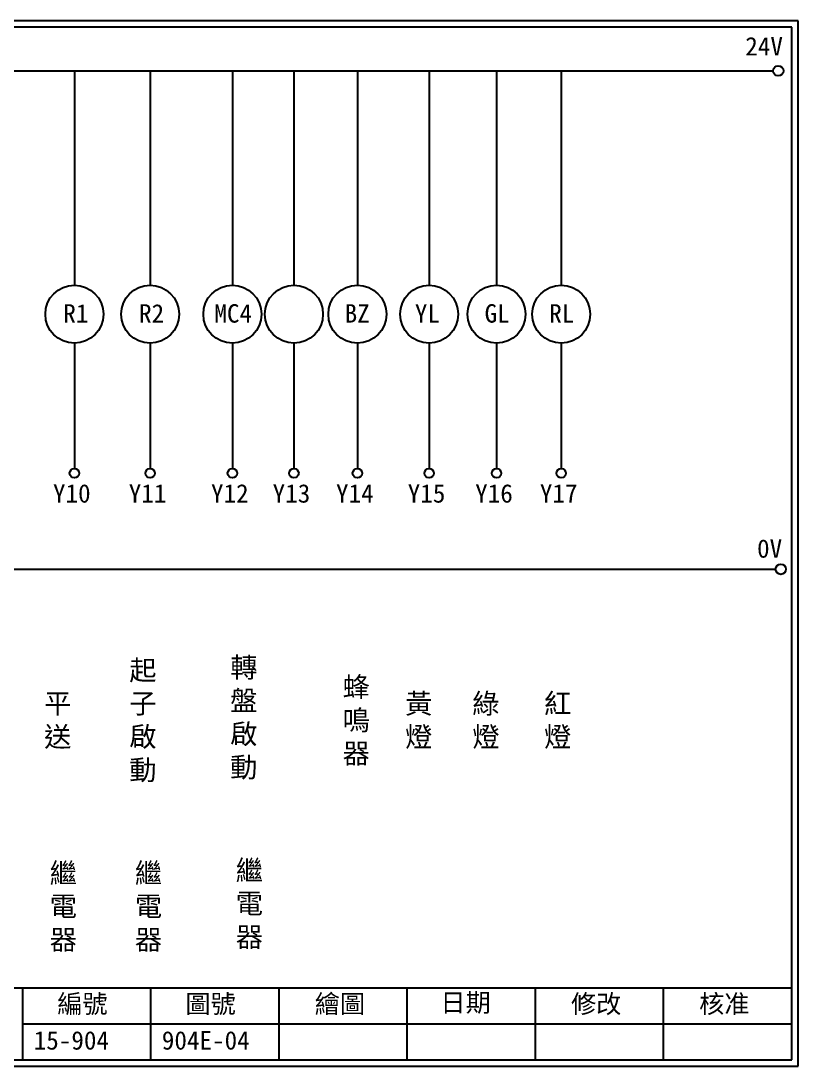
# Model space of a CAD drawing. Extents: x 926 to 1213, y 3 to 207.
# Drawn here: x 1061.1 to 1212.7, y 3 to 207 of the extents above; entities that cross this region are included whole.
import ezdxf

# ---------------------------------------------------------------- set-up
doc = ezdxf.new("R2010")
doc.units = 0
doc.layers.get('0').update_dxf_attribs({"linetype": 'CONTINUOUS'})
doc.layers.add('圖框層', color=7, linetype='CONTINUOUS')
doc.layers.add('標尺寸層', color=3, linetype='CONTINUOUS')
doc.styles.add('CNS', font='romanc.shx', dxfattribs={"bigfont": 'chineset.shx'})
doc.styles.add('STSL', font='kaiu.ttf')

msp = doc.modelspace()

# ---------------------------------------------------------------- linework, layer by layer
for centre in [(1208.88, 197.22), (1209.36, 99.96)]:
    msp.add_circle(centre, 1)
at = {"layer": '圖框層', "color": 7}
for p, q in [((1212.74, 206.97), (925.74, 206.97)), ((1212.74, 3), (1212.74, 206.97)), ((1211.49, 205.72), (926.99, 205.72)), ((1211.49, 4.25), (1211.49, 205.72)), ((926.99, 18.25), (1211.49, 18.25)), ((1061.49, 4.25), (1061.49, 18.25)), ((1086.49, 4.25), (1086.49, 18.25)), ((1111.49, 4.25), (1111.49, 18.25)), ((1136.49, 4.25), (1136.49, 18.25)), ((1161.49, 4.25), (1161.49, 18.25)), ((1186.49, 4.25), (1186.49, 18.25)), ((1061.49, 11.25), (1211.49, 11.25)), ((926.99, 4.25), (1211.49, 4.25)), ((925.74, 3), (1212.74, 3))]:
    msp.add_line(p, q, dxfattribs=at)
at = {"layer": '標尺寸層', "color": 7}
for p, q in [((930.28, 197.22), (1207.88, 197.22)), ((1071.54, 197.22), (1071.54, 155.39)), ((1086.32, 197.22), (1086.32, 155.39)), ((1102.37, 197.22), (1102.37, 155.39)), ((1114.39, 197.22), (1114.39, 155.39)), ((1126.76, 197.22), (1126.76, 155.39)), ((1140.75, 197.22), (1140.75, 155.39)), ((1153.91, 197.22), (1153.91, 155.39)), ((1166.53, 197.22), (1166.53, 155.39)), ((1071.54, 144.07), (1071.54, 119.62)), ((1086.32, 144.07), (1086.32, 119.62)), ((1102.37, 144.07), (1102.37, 119.62)), ((1114.39, 144.07), (1114.39, 119.62)), ((1126.76, 144.07), (1126.76, 119.62)), ((1140.75, 144.07), (1140.75, 119.62)), ((1153.91, 144.07), (1153.91, 119.62)), ((1166.53, 144.07), (1166.53, 119.62)), ((930.49, 99.96), (1208.36, 99.96))]:
    msp.add_line(p, q, dxfattribs=at)
for centre, radius in [((1071.54, 149.73), 5.66), ((1086.32, 149.73), 5.66), ((1102.37, 149.73), 5.66), ((1114.39, 149.73), 5.66), ((1126.76, 149.73), 5.66), ((1140.75, 149.73), 5.66), ((1153.91, 149.73), 5.66), ((1166.53, 149.73), 5.66), ((1071.54, 118.7), 0.92), ((1086.32, 118.7), 0.92), ((1102.37, 118.7), 0.92), ((1114.39, 118.7), 0.92), ((1126.76, 118.7), 0.92), ((1140.75, 118.7), 0.92), ((1153.91, 118.7), 0.92), ((1166.53, 118.7), 0.92)]:
    msp.add_circle(centre, radius, dxfattribs=at)

# ---------------------------------------------------------------- texts
at = {"layer": '圖框層', "color": 4, "style": 'STSL'}
for s, p in [('24V', (1202.44, 200.22)), ('R1', (1069.38, 148.09)), ('R2', (1084.16, 148.09)), ('MC4', (1098.86, 148.09)), ('BZ', (1124.28, 148.09)), ('YL', (1137.97, 148.09)), ('GL', (1151.58, 148.09)), ('RL', (1164.19, 148.09)), ('Y10', (1067.37, 112.96)), ('Y11', (1082.15, 112.96)), ('Y12', (1098.2, 112.96)), ('Y13', (1110.22, 112.96)), ('Y14', (1122.59, 112.96)), ('Y15', (1136.58, 112.96)), ('Y16', (1149.74, 112.96)), ('Y17', (1162.36, 112.96)), ('0V', (1204.74, 102.2)), ('編號', (1068.21, 13.34)), ('圖號', (1093.21, 13.34)), ('繪圖', (1118.44, 13.34)), ('日期', (1142.96, 13.59)), ('修改', (1168.44, 13.34)), ('核准', (1193.44, 13.34)), ('15-904', (1063.61, 6.22)), ('904E-04', (1088.61, 6.22))]:
    msp.add_text(s, height=3.6, dxfattribs=at).set_placement(p)
at = {"layer": '標尺寸層', "color": 7, "char_height": 3.9, "attachment_point": 5, "style": 'CNS'}
for s, insert, width in [('{\\fDFKai-SB|b0|i0|c136|p65;起子啟動}', (1084.92, 70.3), 2.8481), ('{\\fDFKai-SB|b0|i0|c136|p65;轉盤啟動}', (1104.6, 70.83), 2.8481), ('{\\fDFKai-SB|b0|i0|c136|p65;蜂鳴器}', (1126.54, 70.3), 2.8481), ('{\\fDFKai-SB|b0|i0|c136|p65;平送}', (1068.3, 70.3), 2.8481), ('{\\fDFKai-SB|b0|i0|c136|p65;黃燈}', (1138.73, 70.3), 2.8481), ('{\\fDFKai-SB|b0|i0|c136|p65;綠燈}', (1151.85, 70.3), 2.8481), ('{\\fDFKai-SB|b0|i0|c136|p65;紅燈}', (1165.84, 70.3), 2.8481), ('{\\fDFKai-SB|b0|i0|c136|p65;繼電器}', (1069.39, 33.97), 8.6627), ('{\\fDFKai-SB|b0|i0|c136|p65;繼電器}', (1086.01, 33.97), 8.6627), ('{\\fDFKai-SB|b0|i0|c136|p65;繼電器}', (1105.69, 34.51), 8.6627)]:
    msp.add_mtext(s, dxfattribs=dict(at, insert=insert, width=width))

doc.saveas('drawing.dxf')
